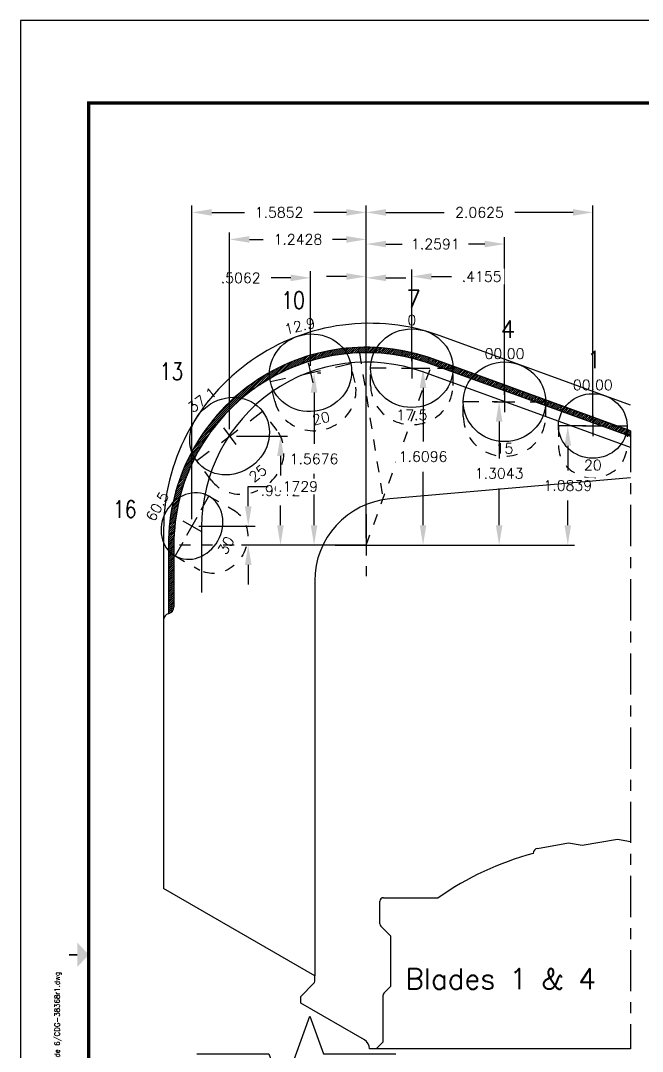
# Model space of a CAD drawing. Extents: x 0 to 22, y 0 to 19.5.
# Drawn here: x 0 to 5.66, y 7.62 to 17 of the extents above; entities that cross this region are included whole.
import ezdxf
from ezdxf.enums import TextEntityAlignment as Align

# ---------------------------------------------------------------- set-up
doc = ezdxf.new("R2010")
doc.units = 0
doc.header["$LTSCALE"] = 0.5
doc.header["$MEASUREMENT"] = 0
doc.header["$PDMODE"] = 3
doc.linetypes.add('CENTER2', pattern=[1.125, 0.75, -0.125, 0.125, -0.125])
doc.linetypes.add('HIDDEN2', pattern=[0.1875, 0.125, -0.0625])
doc.layers.get('0').update_dxf_attribs({"linetype": 'CONTINUOUS'})
doc.layers.get('Defpoints').update_dxf_attribs({"color": 10, "linetype": 'CONTINUOUS'})
for name, color, linetype in [('Blades_1.4', 40, 'CONTINUOUS'), ('CDG-38367R1', 7, 'CONTINUOUS'), ('CLine', 5, 'CENTER2'), ('Default', 7, 'CONTINUOUS'), ('Dims', 4, 'CONTINUOUS'), ('DV2_Default', 7, 'CONTINUOUS'), ('Hardmetal', 251, 'CONTINUOUS'), ('Title Block', 7, 'CONTINUOUS')]:
    doc.layers.add(name, color=color, linetype=linetype)
doc.styles.add('RomanS', font='romans')
doc.dimstyles.get("Standard").update_dxf_attribs({"dimtxt": 0.094, "dimasz": 0.18, "dimexe": 0.0625, "dimexo": 0.0625, "dimgap": 0.09, "dimtad": 0, "dimtih": 1, "dimtoh": 1, "dimdec": 4, "dimzin": 4, "dimdsep": 46, "dimtxsty": 'RomanS', "dimcen": 0.09, "dimazin": 1, "dimtfac": 1, "dimtdec": 4, "dimtofl": 0, "dimtmove": 0, "dimatfit": 0, "dimfxl": 1, "dimtolj": 1, "dimtzin": 0, "dimarcsym": 0})

# ---------------------------------------------------------------- blocks, each defined once
blk = doc.blocks.new('COT_cblock')
at = {"layer": 'Title Block', "color": 8}
blk.add_lwpolyline([(0, 0), (22, 0), (22, 17), (0, 17)], close=True, dxfattribs=at)
at = {"layer": 'Title Block', "const_width": 0.03}
blk.add_lwpolyline([(21.38, 16.25), (0.62, 16.25), (0.62, 0.75), (21.38, 0.75)], close=True, dxfattribs=at)
at = {"layer": 'Title Block', "const_width": 0.015}
blk.add_lwpolyline([(0.44, 8.5), (0.515, 8.5)], dxfattribs=at)
at = {"layer": 'Title Block'}
blk.add_solid([(0.515, 8.3875), (0.515, 8.6125), (0.62, 8.5)], dxfattribs=at)
at = {"layer": 'Title Block', "color": 1, "style": 'RomanS', "flags": 8}
for tag, p in [('FNAME', (0.37, 3.75)), ('REVDATE', (0.37, 2.25)), ('USER', (0.37, 0.75))]:
    blk.add_attdef(tag, text='', height=0.047, rotation=90, dxfattribs=at).set_placement(p, align=Align.BOTTOM_LEFT)
at = {"layer": 'Title Block', "color": 3, "style": 'RomanS', "flags": 8}
for tag, height, p in [('DRAWN', 0.11, (16.9503, 1.9844)), ('TITL1', 0.125, (19.587, 1.6835)), ('TITL2', 0.094, (19.587, 1.5143)), ('TITL3', 0.094, (19.587, 1.3739))]:
    blk.add_attdef(tag, text='', height=height, dxfattribs=at).set_placement(p, align=Align.MIDDLE_CENTER)
for tag, p in [('DDATE', (16.6059, 1.6718)), ('CHECK', (16.6059, 1.406)), ('MATRL', (16.6059, 1.1487)), ('PDATE', (16.6059, 0.8829)), ('SCALE', (18.1459, 0.8555)), ('SHEET', (20.2553, 0.8555))]:
    blk.add_attdef(tag, text='', height=0.094, dxfattribs=at).set_placement(p, align=Align.MIDDLE_LEFT)
for tag, p in [('FSCM#', (18.5872, 1.1213)), ('DWG#', (20.0595, 1.1213)), ('REV#', (21.2197, 1.1213))]:
    blk.add_attdef(tag, text='', height=0.094, dxfattribs=at).set_placement(p, align=Align.TOP_CENTER)
blk = doc.blocks.new('CMark')
at = {"layer": 'CLine'}
for p, q in [((0, 0.094), (0, -0.094)), ((-0.094, 0), (0.094, 0))]:
    blk.add_line(p, q, dxfattribs=at)
blk = doc.blocks.new('1613@20')
for p, q in [((-0.1705, 0), (-0.3125, 0)), ((0.1707, 0), (0.3125, 0))]:
    blk.add_line(p, q)
at = {"color": 8, "linetype": 'HIDDEN2', "ltscale": 0.5}
blk.add_line((-0.3125, 0), (-0.3125, -0.1779), dxfattribs=at)
at = {"color": 8, "linetype": 'HIDDEN2', "ltscale": 0.5, "flags": 128}
blk.add_lwpolyline([(0.3125, 0), (0.3125, -0.1779)], dxfattribs=at)
blk.add_ellipse((0, 0), major_axis=(-0.3125, 0), ratio=0.939693, start_param=-3.141592653589793, end_param=3.141592653589793)
at = {"color": 8, "linetype": 'HIDDEN2', "ltscale": 0.5}
blk.add_ellipse((0, -0.1779), major_axis=(-0.3125, 0), ratio=0.939693, start_param=0, end_param=3.141593, dxfattribs=at)
blk.add_blockref('CMark', (0, 0))
at = {"style": 'RomanS'}
blk.add_text('20', height=0.094, dxfattribs=at).set_placement((0, -0.3562), align=Align.MIDDLE_CENTER)
blk.add_attdef('ANG', text='', height=0.094, dxfattribs=at).set_placement((0, 0.2975), align=Align.BOTTOM_CENTER)
blk = doc.blocks.new('*D18')
at = {"layer": 'Defpoints', "color": 0, "transparency": 16777216}
for p in [(4.9797, 13.3119), (5.2074, 13.3119), (3.1449, 12.2279)]:
    blk.add_point(p, dxfattribs=at)
at = {"layer": 'Dims', "color": 0, "lineweight": -2, "transparency": 16777216}
for p, q in [((5.1449, 13.3119), (4.9172, 13.3119)), ((4.9797, 13.1319), (4.9797, 12.9069)), ((4.9797, 12.4079), (4.9797, 12.6329)), ((3.2074, 12.2279), (5.0422, 12.2279))]:
    blk.add_line(p, q, dxfattribs=at)
at = {"layer": 'Dims', "color": 0, "transparency": 16777216}
for points in [[(4.9497, 13.1319), (5.0097, 13.1319), (4.9797, 13.3119)], [(4.9497, 12.4079), (5.0097, 12.4079), (4.9797, 12.2279)]]:
    blk.add_solid(points, dxfattribs=at)
at = {"layer": 'Dims', "color": 0, "transparency": 16777216, "insert": (4.9797, 12.7699), "char_height": 0.094, "attachment_point": 5, "style": 'RomanS', "bg_fill": 3, "box_fill_scale": 1.25, "bg_fill_color": 256, "bg_fill_true_color": 13158600, "bg_fill_transparency": 0}
blk.add_mtext('\\A1;1.0839', dxfattribs=at)
blk = doc.blocks.new('*D16')
at = {"layer": 'Defpoints', "color": 0, "transparency": 16777216}
for p in [(5.2074, 15.255), (5.2074, 13.3119), (3.1449, 12.2279)]:
    blk.add_point(p, dxfattribs=at)
at = {"layer": 'Dims', "color": 0, "lineweight": -2, "transparency": 16777216}
for p, q in [((3.1449, 12.2904), (3.1449, 15.3175)), ((5.2074, 13.3744), (5.2074, 15.3175)), ((3.3249, 15.255), (3.8534, 15.255)), ((5.0274, 15.255), (4.4989, 15.255))]:
    blk.add_line(p, q, dxfattribs=at)
at = {"layer": 'Dims', "color": 0, "transparency": 16777216}
for points in [[(3.3249, 15.285), (3.3249, 15.225), (3.1449, 15.255)], [(5.0274, 15.285), (5.0274, 15.225), (5.2074, 15.255)]]:
    blk.add_solid(points, dxfattribs=at)
at = {"layer": 'Dims', "color": 0, "transparency": 16777216, "insert": (4.1761, 15.255), "char_height": 0.094, "attachment_point": 5, "style": 'RomanS', "bg_fill": 3, "box_fill_scale": 1.25, "bg_fill_color": 256, "bg_fill_true_color": 13158600, "bg_fill_transparency": 0}
blk.add_mtext('\\A1;2.0625', dxfattribs=at)
blk = doc.blocks.new('*D19')
at = {"layer": 'Defpoints', "color": 0, "transparency": 16777216}
for p in [(4.3548, 13.5322), (4.4039, 13.5322), (3.1449, 12.2279)]:
    blk.add_point(p, dxfattribs=at)
at = {"layer": 'Dims', "color": 0, "lineweight": -2, "transparency": 16777216}
for p, q in [((4.3414, 13.5322), (4.2923, 13.5322)), ((4.3548, 13.3522), (4.3548, 13.0171)), ((4.3548, 12.4079), (4.3548, 12.7431)), ((3.2074, 12.2279), (4.4173, 12.2279))]:
    blk.add_line(p, q, dxfattribs=at)
at = {"layer": 'Dims', "color": 0, "transparency": 16777216}
for points in [[(4.3248, 13.3522), (4.3848, 13.3522), (4.3548, 13.5322)], [(4.3248, 12.4079), (4.3848, 12.4079), (4.3548, 12.2279)]]:
    blk.add_solid(points, dxfattribs=at)
at = {"layer": 'Dims', "color": 0, "transparency": 16777216, "insert": (4.3548, 12.8801), "char_height": 0.094, "attachment_point": 5, "style": 'RomanS', "bg_fill": 3, "box_fill_scale": 1.25, "bg_fill_color": 256, "bg_fill_true_color": 13158600, "bg_fill_transparency": 0}
blk.add_mtext('\\A1;1.3043', dxfattribs=at)
blk = doc.blocks.new('*D20')
at = {"layer": 'Defpoints', "color": 0, "transparency": 16777216}
for p in [(4.4039, 14.9669), (4.4039, 13.5322), (3.1449, 12.2279)]:
    blk.add_point(p, dxfattribs=at)
at = {"layer": 'Dims', "color": 0, "lineweight": -2, "transparency": 16777216}
for p, q in [((3.1449, 12.2904), (3.1449, 15.0294)), ((4.4039, 13.5947), (4.4039, 15.0294)), ((3.3249, 14.9669), (3.4718, 14.9669)), ((4.2239, 14.9669), (4.077, 14.9669))]:
    blk.add_line(p, q, dxfattribs=at)
at = {"layer": 'Dims', "color": 0, "transparency": 16777216}
for points in [[(3.3249, 14.9969), (3.3249, 14.9369), (3.1449, 14.9669)], [(4.2239, 14.9969), (4.2239, 14.9369), (4.4039, 14.9669)]]:
    blk.add_solid(points, dxfattribs=at)
at = {"layer": 'Dims', "color": 0, "transparency": 16777216, "insert": (3.7744, 14.9669), "char_height": 0.094, "attachment_point": 5, "style": 'RomanS', "bg_fill": 3, "box_fill_scale": 1.25, "bg_fill_color": 256, "bg_fill_true_color": 13158600, "bg_fill_transparency": 0}
blk.add_mtext('\\A1;1.2591', dxfattribs=at)
blk = doc.blocks.new('1613@30')
for p, q in [((-0.1705, 0), (-0.3125, 0)), ((0.1707, 0), (0.3125, 0))]:
    blk.add_line(p, q)
at = {"color": 8, "linetype": 'HIDDEN2', "ltscale": 0.5}
blk.add_line((-0.3125, 0), (-0.3125, -0.26), dxfattribs=at)
at = {"color": 8, "linetype": 'HIDDEN2', "ltscale": 0.5, "flags": 128}
blk.add_lwpolyline([(0.3125, 0), (0.3125, -0.26)], dxfattribs=at)
at = {"extrusion": (0, 0, -1)}
blk.add_ellipse((0, 0), major_axis=(-0.3125, 0), ratio=0.866025, start_param=-3.141592653589793, end_param=3.141592653589793, dxfattribs=at)
at = {"color": 8, "linetype": 'HIDDEN2', "ltscale": 0.5, "extrusion": (0, 0, -1)}
blk.add_ellipse((0, -0.26), major_axis=(-0.3125, 0), ratio=0.866025, start_param=3.068877, end_param=6.355901, dxfattribs=at)
blk.add_blockref('CMark', (0, 0))
at = {"style": 'RomanS'}
blk.add_text('30', height=0.094, dxfattribs=at).set_placement((0, -0.3562), align=Align.MIDDLE_CENTER)
blk.add_attdef('ANG', text='', height=0.094, dxfattribs=at).set_placement((0, 0.2871), align=Align.BOTTOM_CENTER)
blk = doc.blocks.new('*D17')
at = {"layer": 'Defpoints', "color": 0, "transparency": 16777216}
for p in [(3.5604, 14.6716), (3.5604, 13.8375), (3.1449, 12.2279)]:
    blk.add_point(p, dxfattribs=at)
at = {"layer": 'Dims', "color": 0, "lineweight": -2, "transparency": 16777216}
for p, q in [((3.1449, 12.2904), (3.1449, 14.7341)), ((3.5604, 13.9), (3.5604, 14.7341)), ((2.9649, 14.6716), (2.7849, 14.6716)), ((3.7404, 14.6716), (3.9204, 14.6716))]:
    blk.add_line(p, q, dxfattribs=at)
at = {"layer": 'Dims', "color": 0, "transparency": 16777216}
for points in [[(2.9649, 14.7016), (2.9649, 14.6416), (3.1449, 14.6716)], [(3.7404, 14.7016), (3.7404, 14.6416), (3.5604, 14.6716)]]:
    blk.add_solid(points, dxfattribs=at)
at = {"layer": 'Dims', "color": 0, "transparency": 16777216, "insert": (4.1961, 14.6716), "char_height": 0.094, "attachment_point": 5, "style": 'RomanS', "bg_fill": 3, "box_fill_scale": 1.25, "bg_fill_color": 256, "bg_fill_true_color": 13158600, "bg_fill_transparency": 0}
blk.add_mtext('\\A1;.4155', dxfattribs=at)
blk = doc.blocks.new('*D15')
at = {"layer": 'Defpoints', "color": 0, "transparency": 16777216}
for p in [(3.5604, 13.8375), (3.6625, 13.8375), (3.1449, 12.2279)]:
    blk.add_point(p, dxfattribs=at)
at = {"layer": 'Dims', "color": 0, "lineweight": -2, "transparency": 16777216}
for p, q in [((3.6229, 13.8375), (3.725, 13.8375)), ((3.6625, 13.6575), (3.6625, 13.1697)), ((3.6625, 12.4079), (3.6625, 12.8957)), ((3.2074, 12.2279), (3.725, 12.2279))]:
    blk.add_line(p, q, dxfattribs=at)
at = {"layer": 'Dims', "color": 0, "transparency": 16777216}
for points in [[(3.6325, 13.6575), (3.6925, 13.6575), (3.6625, 13.8375)], [(3.6325, 12.4079), (3.6925, 12.4079), (3.6625, 12.2279)]]:
    blk.add_solid(points, dxfattribs=at)
at = {"layer": 'Dims', "color": 0, "transparency": 16777216, "insert": (3.6625, 13.0327), "char_height": 0.094, "attachment_point": 5, "style": 'RomanS', "bg_fill": 3, "box_fill_scale": 1.25, "bg_fill_color": 256, "bg_fill_true_color": 13158600, "bg_fill_transparency": 0}
blk.add_mtext('\\A1;1.6096', dxfattribs=at)
blk = doc.blocks.new('1913@17.5')
for p, q in [((-0.233, 0), (-0.375, 0)), ((0.2332, 0), (0.375, 0))]:
    blk.add_line(p, q)
at = {"color": 8, "linetype": 'HIDDEN2', "ltscale": 0.5}
for p, q in [((-0.375, -0.1564), (-0.375, 0)), ((0.375, -0.1564), (0.375, 0))]:
    blk.add_line(p, q, dxfattribs=at)
blk.add_ellipse((0, 0), major_axis=(-0.375, 0), ratio=0.953717)
blk.add_ellipse((0, -0.1564), major_axis=(-0.375, 0), ratio=0.953717, start_param=6.283185, end_param=9.424778, dxfattribs=at)
blk.add_blockref('CMark', (0, 0))
at = {"style": 'RomanS'}
blk.add_text('17.5', height=0.094, dxfattribs=at).set_placement((0, -0.4247), align=Align.MIDDLE_CENTER)
blk.add_attdef('ANG', text='', height=0.094, dxfattribs=at).set_placement((0, 0.3622), align=Align.BOTTOM_CENTER)
blk = doc.blocks.new('1913@20')
for p, q in [((-0.233, 0), (-0.375, 0)), ((0.2332, 0), (0.375, 0))]:
    blk.add_line(p, q)
at = {"color": 8, "linetype": 'HIDDEN2', "ltscale": 0.5}
for p, q in [((-0.375, -0.1779), (-0.375, 0)), ((0.375, -0.1779), (0.375, 0))]:
    blk.add_line(p, q, dxfattribs=at)
blk.add_ellipse((0, 0), major_axis=(-0.375, 0), ratio=0.939693)
blk.add_ellipse((0, -0.1779), major_axis=(-0.375, 0), ratio=0.939693, start_param=0, end_param=3.141593, dxfattribs=at)
blk.add_blockref('CMark', (0, 0))
at = {"style": 'RomanS'}
blk.add_text('20', height=0.094, dxfattribs=at).set_placement((0, -0.4247), align=Align.MIDDLE_CENTER)
blk.add_attdef('ANG', text='', height=0.094, dxfattribs=at).set_placement((0, 0.3622), align=Align.BOTTOM_CENTER)
blk = doc.blocks.new('*D21')
at = {"layer": 'Defpoints', "color": 0, "transparency": 16777216}
for p in [(2.6387, 13.7955), (2.6704, 13.7955), (3.1449, 12.2279)]:
    blk.add_point(p, dxfattribs=at)
at = {"layer": 'Dims', "color": 0, "lineweight": -2, "transparency": 16777216}
for p, q in [((2.7012, 13.7955), (2.7329, 13.7955)), ((2.6704, 13.6155), (2.6704, 13.1487)), ((2.6704, 12.4079), (2.6704, 12.8747)), ((3.0824, 12.2279), (2.6079, 12.2279))]:
    blk.add_line(p, q, dxfattribs=at)
at = {"layer": 'Dims', "color": 0, "transparency": 16777216}
for points in [[(2.6404, 13.6155), (2.7004, 13.6155), (2.6704, 13.7955)], [(2.6404, 12.4079), (2.7004, 12.4079), (2.6704, 12.2279)]]:
    blk.add_solid(points, dxfattribs=at)
at = {"layer": 'Dims', "color": 0, "transparency": 16777216, "insert": (2.6704, 13.0117), "char_height": 0.094, "attachment_point": 5, "style": 'RomanS', "bg_fill": 3, "box_fill_scale": 1.25, "bg_fill_color": 256, "bg_fill_true_color": 13158600, "bg_fill_transparency": 0}
blk.add_mtext('\\A1;1.5676', dxfattribs=at)
blk = doc.blocks.new('*D22')
at = {"layer": 'Defpoints', "color": 0, "transparency": 16777216}
for p in [(2.6387, 14.6592), (2.6387, 13.7955), (3.1449, 12.2279)]:
    blk.add_point(p, dxfattribs=at)
at = {"layer": 'Dims', "color": 0, "lineweight": -2, "transparency": 16777216}
for p, q in [((2.4587, 14.6592), (2.2787, 14.6592)), ((2.6387, 13.858), (2.6387, 14.7217)), ((3.1449, 12.2904), (3.1449, 14.7217)), ((3.3249, 14.6592), (3.5049, 14.6592))]:
    blk.add_line(p, q, dxfattribs=at)
at = {"layer": 'Dims', "color": 0, "transparency": 16777216}
for points in [[(2.4587, 14.6892), (2.4587, 14.6292), (2.6387, 14.6592)], [(3.3249, 14.6892), (3.3249, 14.6292), (3.1449, 14.6592)]]:
    blk.add_solid(points, dxfattribs=at)
at = {"layer": 'Dims', "color": 0, "transparency": 16777216, "insert": (2.0029, 14.6592), "char_height": 0.094, "attachment_point": 5, "style": 'RomanS', "bg_fill": 3, "box_fill_scale": 1.25, "bg_fill_color": 256, "bg_fill_true_color": 13158600, "bg_fill_transparency": 0}
blk.add_mtext('\\A1;.5062', dxfattribs=at)
blk = doc.blocks.new('1913@25')
for p, q in [((-0.233, 0), (-0.375, 0)), ((0.2332, 0), (0.375, 0))]:
    blk.add_line(p, q)
at = {"color": 8, "linetype": 'HIDDEN2', "ltscale": 0.5}
for p, q in [((-0.375, -0.2198), (-0.375, 0)), ((0.375, -0.2198), (0.375, 0))]:
    blk.add_line(p, q, dxfattribs=at)
blk.add_ellipse((0, 0), major_axis=(-0.375, 0), ratio=0.906308)
blk.add_ellipse((0, -0.2198), major_axis=(-0.375, 0), ratio=0.906308, start_param=0, end_param=3.141593, dxfattribs=at)
blk.add_blockref('CMark', (0, 0))
at = {"style": 'RomanS'}
blk.add_text('25', height=0.094, dxfattribs=at).set_placement((0, -0.4247), align=Align.MIDDLE_CENTER)
blk.add_attdef('ANG', text='', height=0.094, dxfattribs=at).set_placement((0, 0.3399), align=Align.BOTTOM_CENTER)
blk = doc.blocks.new('*D27')
at = {"layer": 'Defpoints', "color": 0, "transparency": 16777216}
for p in [(1.902, 15.0091), (1.902, 13.2192), (3.1449, 12.2279)]:
    blk.add_point(p, dxfattribs=at)
at = {"layer": 'Dims', "color": 0, "lineweight": -2, "transparency": 16777216}
for p, q in [((1.902, 13.2817), (1.902, 15.0716)), ((2.082, 15.0091), (2.2074, 15.0091)), ((2.9649, 15.0091), (2.8395, 15.0091)), ((3.1449, 12.2904), (3.1449, 15.0716))]:
    blk.add_line(p, q, dxfattribs=at)
at = {"layer": 'Dims', "color": 0, "transparency": 16777216}
for points in [[(2.082, 15.0391), (2.082, 14.9791), (1.902, 15.0091)], [(2.9649, 15.0391), (2.9649, 14.9791), (3.1449, 15.0091)]]:
    blk.add_solid(points, dxfattribs=at)
at = {"layer": 'Dims', "color": 0, "transparency": 16777216, "insert": (2.5235, 15.0091), "char_height": 0.094, "attachment_point": 5, "style": 'RomanS', "bg_fill": 3, "box_fill_scale": 1.25, "bg_fill_color": 256, "bg_fill_true_color": 13158600, "bg_fill_transparency": 0}
blk.add_mtext('\\A1;1.2428', dxfattribs=at)
blk = doc.blocks.new('*D28')
at = {"layer": 'Defpoints', "color": 0, "transparency": 16777216}
for p in [(1.902, 13.2192), (2.365, 13.2192), (3.1449, 12.2279)]:
    blk.add_point(p, dxfattribs=at)
at = {"layer": 'Dims', "color": 0, "lineweight": -2, "transparency": 16777216}
for p, q in [((1.9645, 13.2192), (2.4275, 13.2192)), ((2.365, 13.0392), (2.365, 12.8606)), ((2.365, 12.4079), (2.365, 12.5866)), ((3.0824, 12.2279), (2.3025, 12.2279))]:
    blk.add_line(p, q, dxfattribs=at)
at = {"layer": 'Dims', "color": 0, "transparency": 16777216}
for points in [[(2.335, 13.0392), (2.395, 13.0392), (2.365, 13.2192)], [(2.335, 12.4079), (2.395, 12.4079), (2.365, 12.2279)]]:
    blk.add_solid(points, dxfattribs=at)
at = {"layer": 'Dims', "color": 0, "transparency": 16777216, "insert": (2.365, 12.7236), "char_height": 0.094, "attachment_point": 5, "style": 'RomanS', "bg_fill": 3, "box_fill_scale": 1.25, "bg_fill_color": 256, "bg_fill_true_color": 13158600, "bg_fill_transparency": 0}
blk.add_mtext('\\A1;.9912', dxfattribs=at)
blk = doc.blocks.new('*D32')
at = {"layer": 'Defpoints', "color": 0, "transparency": 16777216}
for p in [(1.5596, 12.4009), (2.0716, 12.4009), (3.1449, 12.2279)]:
    blk.add_point(p, dxfattribs=at)
at = {"layer": 'Dims', "color": 0, "lineweight": -2, "transparency": 16777216}
for p, q in [((2.0716, 12.5809), (2.0716, 12.7609)), ((2.0716, 12.7609), (2.2516, 12.7609)), ((1.6221, 12.4009), (2.1341, 12.4009)), ((3.0824, 12.2279), (2.0091, 12.2279)), ((2.0716, 12.0479), (2.0716, 11.8679))]:
    blk.add_line(p, q, dxfattribs=at)
at = {"layer": 'Dims', "color": 0, "transparency": 16777216}
for points in [[(2.0416, 12.5809), (2.1016, 12.5809), (2.0716, 12.4009)], [(2.0416, 12.0479), (2.1016, 12.0479), (2.0716, 12.2279)]]:
    blk.add_solid(points, dxfattribs=at)
at = {"layer": 'Dims', "color": 0, "transparency": 16777216, "insert": (2.5252, 12.7609), "char_height": 0.094, "attachment_point": 5, "style": 'RomanS', "bg_fill": 3, "box_fill_scale": 1.25, "bg_fill_color": 256, "bg_fill_true_color": 13158600, "bg_fill_transparency": 0}
blk.add_mtext('\\A1;.1729', dxfattribs=at)
blk = doc.blocks.new('*D33')
at = {"layer": 'Defpoints', "color": 0, "transparency": 16777216}
for p in [(1.5596, 15.255), (1.5596, 12.4009), (3.1449, 12.2279)]:
    blk.add_point(p, dxfattribs=at)
at = {"layer": 'Dims', "color": 0, "lineweight": -2, "transparency": 16777216}
for p, q in [((1.5596, 12.4634), (1.5596, 15.3175)), ((3.1449, 12.2904), (3.1449, 15.3175)), ((1.7396, 15.255), (2.0362, 15.255)), ((2.9649, 15.255), (2.6683, 15.255))]:
    blk.add_line(p, q, dxfattribs=at)
at = {"layer": 'Dims', "color": 0, "transparency": 16777216}
for points in [[(1.7396, 15.285), (1.7396, 15.225), (1.5596, 15.255)], [(2.9649, 15.285), (2.9649, 15.225), (3.1449, 15.255)]]:
    blk.add_solid(points, dxfattribs=at)
at = {"layer": 'Dims', "color": 0, "transparency": 16777216, "insert": (2.3522, 15.255), "char_height": 0.094, "attachment_point": 5, "style": 'RomanS', "bg_fill": 3, "box_fill_scale": 1.25, "bg_fill_color": 256, "bg_fill_true_color": 13158600, "bg_fill_transparency": 0}
blk.add_mtext('\\A1;1.5852', dxfattribs=at)
blk = doc.blocks.new('1913@15')
for p, q in [((-0.233, 0), (-0.375, 0)), ((0.2332, 0), (0.375, 0))]:
    blk.add_line(p, q)
at = {"color": 8, "linetype": 'HIDDEN2', "ltscale": 0.5}
for p, q in [((-0.375, -0.1346), (-0.375, 0)), ((0.375, -0.1346), (0.375, 0))]:
    blk.add_line(p, q, dxfattribs=at)
blk.add_ellipse((0, 0), major_axis=(-0.375, 0), ratio=0.965926)
blk.add_ellipse((0, -0.1346), major_axis=(-0.375, 0), ratio=0.965926, start_param=0, end_param=3.141593, dxfattribs=at)
blk.add_blockref('CMark', (0, 0))
at = {"style": 'RomanS'}
blk.add_text('15', height=0.094, dxfattribs=at).set_placement((0, -0.4247), align=Align.MIDDLE_CENTER)
blk.add_attdef('ANG', text='', height=0.094, dxfattribs=at).set_placement((0, 0.3622), align=Align.BOTTOM_CENTER)

msp = doc.modelspace()

# ---------------------------------------------------------------- hatches: boundary and pattern name
at = {"layer": 'Hardmetal'}
h = msp.add_hatch(dxfattribs=at)
h.set_pattern_fill('ANSI31', color=256, scale=0.1)
h.paths.add_polyline_path([(3.7605, 13.91938, 0.5205671), (1.34486, 12.22793), (1.34486, 11.6042, 0.356394), (1.39486, 11.66543), (1.39486, 12.22793, -0.5205671), (3.7434, 13.8724), (5.55111, 13.21444), (5.55111, 13.26765)])

# ---------------------------------------------------------------- linework, layer by layer
at = {"flags": 128}
msp.add_lwpolyline([(1.60236, 7.59787), (2.25791, 7.59787), (2.38291, 7.25443), (2.63291, 7.9413), (2.75791, 7.59787), (3.41347, 7.59787)], dxfattribs=at)
at = {"layer": 'CDG-38367R1', "color": 1, "linetype": 'Continuous'}
for p, q in [((5.55111, 13.11467), (3.66054, 13.80278)), ((1.64751, 12.39325), (1.64751, 11.79669))]:
    msp.add_line(p, q, dxfattribs=at)
at = {"layer": 'CDG-38367R1', "color": 5, "linetype": 'CENTER2'}
msp.add_line((5.55111, 13.26765), (5.55111, 7.64411), dxfattribs=at)
at = {"layer": 'CDG-38367R1', "color": 7, "linetype": 'Continuous'}
for p, q in [((1.30111, 11.5444), (1.30111, 9.10293)), ((4.70403, 9.46825), (4.98582, 9.51794)), ((4.98582, 9.51794), (5.11082, 9.4959)), ((5.11082, 9.4959), (5.43182, 9.5525)), ((5.43182, 9.5525), (5.55111, 9.53147)), ((2.67611, 8.30908), (1.30111, 9.10293)), ((3.30111, 9.01911), (3.80111, 9.01911)), ((3.26986, 8.78205), (3.26986, 8.98786)), ((3.36876, 8.67021), (3.27901, 8.75995)), ((3.36876, 8.21426), (3.36876, 8.67021)), ((2.67611, 8.25952), (2.67611, 8.30908)), ((2.55111, 8.12158), (2.66696, 8.23742)), ((3.30776, 8.15326), (3.36876, 8.21426)), ((2.55111, 8.05908), (2.55111, 8.12158)), ((3.29861, 7.70661), (3.29861, 8.13116)), ((3.12924, 7.7253), (2.55111, 8.05908)), ((3.23611, 7.64411), (3.29861, 7.70661)), ((3.23611, 7.64411), (3.17611, 7.64411)), ((5.55111, 7.64411), (3.23611, 7.64411))]:
    msp.add_line(p, q, dxfattribs=at)
at = {"layer": 'CDG-38367R1', "color": 1, "linetype": 'Continuous', "flags": 128}
msp.add_lwpolyline([(5.55111, 13.50166), (3.8174, 14.13268, 0.5205671), (1.30111, 12.37076), (1.30111, 11.5444)], format="xyb", dxfattribs=at)
at = {"layer": 'CDG-38367R1', "color": 7, "linetype": 'Continuous', "flags": 128}
msp.add_lwpolyline([(5.55111, 13.21444), (3.7434, 13.8724, 0.5205671), (1.39486, 12.22793), (1.39486, 11.66543)], format="xyb", dxfattribs=at)
at = {"layer": 'CDG-38367R1', "color": 1, "linetype": 'Continuous'}
msp.add_arc((3.14751, 12.39325), 1.5, 70, 180, dxfattribs=at)
at = {"layer": 'CDG-38367R1', "color": 7, "linetype": 'Continuous'}
for centre, radius, start, end in [((1.33236, 11.66543), 0.0625, 284.477512, 0), ((1.36361, 11.5444), 0.0625, 104.477512, 180), ((5.37588, 6.77011), 2.74552, 105, 125), ((4.71217, 9.42208), 0.04689, 99.999997, 180), ((3.30111, 8.98786), 0.03125, 90, 180), ((3.30111, 8.78205), 0.03125, 180, 225), ((2.64486, 8.25952), 0.03125, 315, 0), ((3.32986, 8.13116), 0.03125, 135, 180), ((3.08236, 7.64411), 0.09375, 0, 60)]:
    msp.add_arc(centre, radius, start, end, dxfattribs=at)
at = {"layer": 'Default', "color": 7, "linetype": 'CENTER2'}
for p, q in [((3.14486, 12.50993), (3.14486, 11.94593)), ((2.86286, 12.22793), (3.42686, 12.22793))]:
    msp.add_line(p, q, dxfattribs=at)
at = {"layer": 'DV2_Default', "color": 7, "linetype": 'HIDDEN2'}
for q in [(3.7434, 13.8724), (1.39486, 12.22793)]:
    msp.add_line((3.14486, 12.22793), q, dxfattribs=at)
at = {"layer": 'Hardmetal', "flags": 128}
msp.add_lwpolyline([(5.55111, 13.26765), (3.7605, 13.91938, 0.5205671), (1.34486, 12.22793), (1.34486, 11.60402)], format="xyb", dxfattribs=at)

# ---------------------------------------------------------------- block references
at = {"layer": 'Blades_1.4'}
msp.add_blockref('1613@20', (5.20736, 13.31186), dxfattribs=at).add_auto_attribs({'ANG': '00.00'})
at = {"layer": 'Blades_1.4', "rotation": 60.5}
msp.add_blockref('1613@30', (1.55963, 12.40087), dxfattribs=at).add_auto_attribs({'ANG': '60.5'})
at = {"layer": 'Title Block', "color": 4}
ref = msp.add_blockref('COT_cblock', (0, 0), dxfattribs=at)
ref.add_attrib('FNAME', 'http://37cx511/CapRock_Oil_Tools/Documents/Engineering EG/Component Drawings CDG/Bit Heads/Size 08.500/Blade 6/CDG-38368r1.dwg', dxfattribs={"color": 1, "height": 0.047, "rotation": 90, "style": 'RomanS', "flags": 8}).set_placement((0.37, 3.75), align=Align.BOTTOM_LEFT)

# ---------------------------------------------------------------- texts
at = {"layer": 'Blades_1.4', "style": 'RomanS', "width": 0.8}
for s, p in [('13', (1.3728, 13.80843)), ('16', (0.94778, 12.55422))]:
    msp.add_text(s, height=0.15625, dxfattribs=at).set_placement(p, align=Align.MIDDLE_CENTER)
at = {"layer": 'Title Block', "color": 3, "insert": (3.50033, 8.37491), "char_height": 0.1875, "attachment_point": 1, "style": 'RomanS'}
msp.add_mtext_dynamic_manual_height_columns('Blades 1 & 4', width=2.050784, gutter_width=1.25, heights=[0], dxfattribs=at)

# ---------------------------------------------------------------- next in the draw order: dimensions: what is measured, and where the dimension line sits
at = {"layer": 'Dims'}
dim = msp.add_linear_dim(base=(4.97972, 13.31186), p1=(3.14486, 12.22793), p2=(5.20736, 13.31186), angle=90, dimstyle='Standard', override={"dimtfill": 1}, dxfattribs=at)
dim.commit()
dim.dimension.update_dxf_attribs({"geometry": '*D18', "text_midpoint": (4.97972, 12.7699)})

# ---------------------------------------------------------------- next in the draw order: dimensions: what is measured, and where the dimension line sits
dim = msp.add_linear_dim(base=(5.20736, 15.25496), p1=(3.14486, 12.22793), p2=(5.20736, 13.31186), dimstyle='Standard', override={"dimtfill": 1}, dxfattribs=at)
dim.commit()
dim.dimension.update_dxf_attribs({"geometry": '*D16', "text_midpoint": (4.17611, 15.25496)})

# ---------------------------------------------------------------- next in the draw order: texts
at = {"layer": 'Blades_1.4', "style": 'RomanS'}
msp.add_text('1', height=0.15625, dxfattribs=at).set_placement((5.21983, 13.91438), align=Align.MIDDLE_CENTER)

# ---------------------------------------------------------------- next in the draw order: dimensions: what is measured, and where the dimension line sits
at = {"layer": 'Dims'}
dim = msp.add_linear_dim(base=(4.35482, 13.53221), p1=(3.14486, 12.22793), p2=(4.40394, 13.53221), angle=90, dimstyle='Standard', override={"dimtfill": 1}, dxfattribs=at)
dim.commit()
dim.dimension.update_dxf_attribs({"geometry": '*D19', "text_midpoint": (4.35482, 12.88007)})

# ---------------------------------------------------------------- next in the draw order: dimensions: what is measured, and where the dimension line sits
dim = msp.add_linear_dim(base=(4.40394, 14.96692), p1=(3.14486, 12.22793), p2=(4.40394, 13.53221), dimstyle='Standard', override={"dimtfill": 1}, dxfattribs=at)
dim.commit()
dim.dimension.update_dxf_attribs({"geometry": '*D20', "text_midpoint": (3.7744, 14.96692)})

# ---------------------------------------------------------------- next in the draw order: dimensions: what is measured, and where the dimension line sits
dim = msp.add_linear_dim(base=(3.56039, 14.67156), p1=(3.14486, 12.22793), p2=(3.56039, 13.83749), dimstyle='Standard', override={"dimtfill": 1}, dxfattribs=at)
dim.commit()
dim.dimension.update_dxf_attribs({"geometry": '*D17', "text_midpoint": (4.19615, 14.67156)})

# ---------------------------------------------------------------- next in the draw order: block references
at = {"layer": 'Blades_1.4'}
msp.add_blockref('1913@15', (4.40394, 13.53221), dxfattribs=at).add_auto_attribs({'ANG': '00.00'})

# ---------------------------------------------------------------- next in the draw order: texts
at = {"layer": 'Blades_1.4', "style": 'RomanS'}
msp.add_text('4', height=0.15625, dxfattribs=at).set_placement((4.43571, 14.19298), align=Align.MIDDLE_CENTER)

# ---------------------------------------------------------------- next in the draw order: dimensions: what is measured, and where the dimension line sits
at = {"layer": 'Dims'}
dim = msp.add_linear_dim(base=(3.66247, 13.83749), p1=(3.14486, 12.22793), p2=(3.56039, 13.83749), angle=90, dimstyle='Standard', override={"dimtfill": 1}, dxfattribs=at)
dim.commit()
dim.dimension.update_dxf_attribs({"geometry": '*D15', "text_midpoint": (3.66247, 13.03271)})

# ---------------------------------------------------------------- next in the draw order: block references
at = {"layer": 'Blades_1.4', "rotation": 12.9}
msp.add_blockref('1913@20', (2.63868, 13.7955), dxfattribs=at).add_auto_attribs({'ANG': '12.9'})
at = {"layer": 'Blades_1.4'}
msp.add_blockref('1913@17.5', (3.56039, 13.83749), dxfattribs=at).add_auto_attribs({'ANG': '0'})

# ---------------------------------------------------------------- next in the draw order: dimensions: what is measured, and where the dimension line sits
at = {"layer": 'Dims'}
dim = msp.add_linear_dim(base=(2.67037, 13.7955), p1=(3.14486, 12.22793), p2=(2.63868, 13.7955), angle=90, dimstyle='Standard', override={"dimtfill": 1}, dxfattribs=at)
dim.commit()
dim.dimension.update_dxf_attribs({"geometry": '*D21', "text_midpoint": (2.67037, 13.01171)})

# ---------------------------------------------------------------- next in the draw order: dimensions: what is measured, and where the dimension line sits
dim = msp.add_linear_dim(base=(2.63868, 14.65918), p1=(3.14486, 12.22793), p2=(2.63868, 13.7955), dimstyle='Standard', override={"dimtfill": 1}, dxfattribs=at)
dim.commit()
dim.dimension.update_dxf_attribs({"geometry": '*D22', "text_midpoint": (2.00292, 14.65918), "dimtype": 160})

# ---------------------------------------------------------------- next in the draw order: block references
at = {"layer": 'Blades_1.4', "rotation": 37.1}
msp.add_blockref('1913@25', (1.90205, 13.21918), dxfattribs=at).add_auto_attribs({'ANG': '37.1'})

# ---------------------------------------------------------------- next in the draw order: texts
at = {"layer": 'Blades_1.4', "style": 'RomanS'}
msp.add_text('7', height=0.15625, dxfattribs=at).set_placement((3.57728, 14.4686), align=Align.MIDDLE_CENTER)

# ---------------------------------------------------------------- next in the draw order: dimensions: what is measured, and where the dimension line sits
at = {"layer": 'Dims'}
dim = msp.add_linear_dim(base=(1.90205, 15.00911), p1=(3.14486, 12.22793), p2=(1.90205, 13.21918), dimstyle='Standard', override={"dimtfill": 1}, dxfattribs=at)
dim.commit()
dim.dimension.update_dxf_attribs({"geometry": '*D27', "text_midpoint": (2.52346, 15.00911)})

# ---------------------------------------------------------------- next in the draw order: dimensions: what is measured, and where the dimension line sits
dim = msp.add_linear_dim(base=(2.364976, 13.21918), p1=(3.144862, 12.227933), p2=(1.902049, 13.21918), angle=90, dimstyle='Standard', override={"dimtfill": 1}, dxfattribs=at)
dim.commit()
dim.dimension.update_dxf_attribs({"geometry": '*D28', "text_midpoint": (2.364976, 12.723556)})

# ---------------------------------------------------------------- next in the draw order: dimensions: what is measured, and where the dimension line sits
dim = msp.add_linear_dim(base=(2.07165, 12.40087), p1=(3.14486, 12.22793), p2=(1.55963, 12.40087), angle=90, dimstyle='Standard', override={"dimtfill": 1}, dxfattribs=at)
dim.commit()
dim.dimension.update_dxf_attribs({"geometry": '*D32', "text_midpoint": (2.52517, 12.76087)})

# ---------------------------------------------------------------- next in the draw order: dimensions: what is measured, and where the dimension line sits
dim = msp.add_linear_dim(base=(1.55963, 15.25496), p1=(3.14486, 12.22793), p2=(1.55963, 12.40087), dimstyle='Standard', override={"dimtfill": 1}, dxfattribs=at)
dim.commit()
dim.dimension.update_dxf_attribs({"geometry": '*D33', "text_midpoint": (2.35224, 15.25496)})

# ---------------------------------------------------------------- next in the draw order: linework, layer by layer
at = {"flags": 128}
msp.add_lwpolyline([(5.55111, 12.83944), (3.36075, 12.64781, 0.3888787), (2.67611, 11.90066), (2.67611, 8.30908)], format="xyb", dxfattribs=at)
at = {"layer": 'Blades_1.4', "linetype": 'HIDDEN2'}
msp.add_line((3.08323, 13.97685), (3.2995, 12.6399), dxfattribs=at)

# ---------------------------------------------------------------- next in the draw order: block references
at = {"layer": 'Dims'}
msp.add_blockref('CMark', (3.14486, 12.22793), dxfattribs=at)

# ---------------------------------------------------------------- next in the draw order: texts
at = {"layer": 'Blades_1.4', "style": 'RomanS', "width": 0.8}
msp.add_text('10', height=0.15625, dxfattribs=at).set_placement((2.48001, 14.45603), align=Align.MIDDLE_CENTER)

doc.saveas('drawing.dxf')
